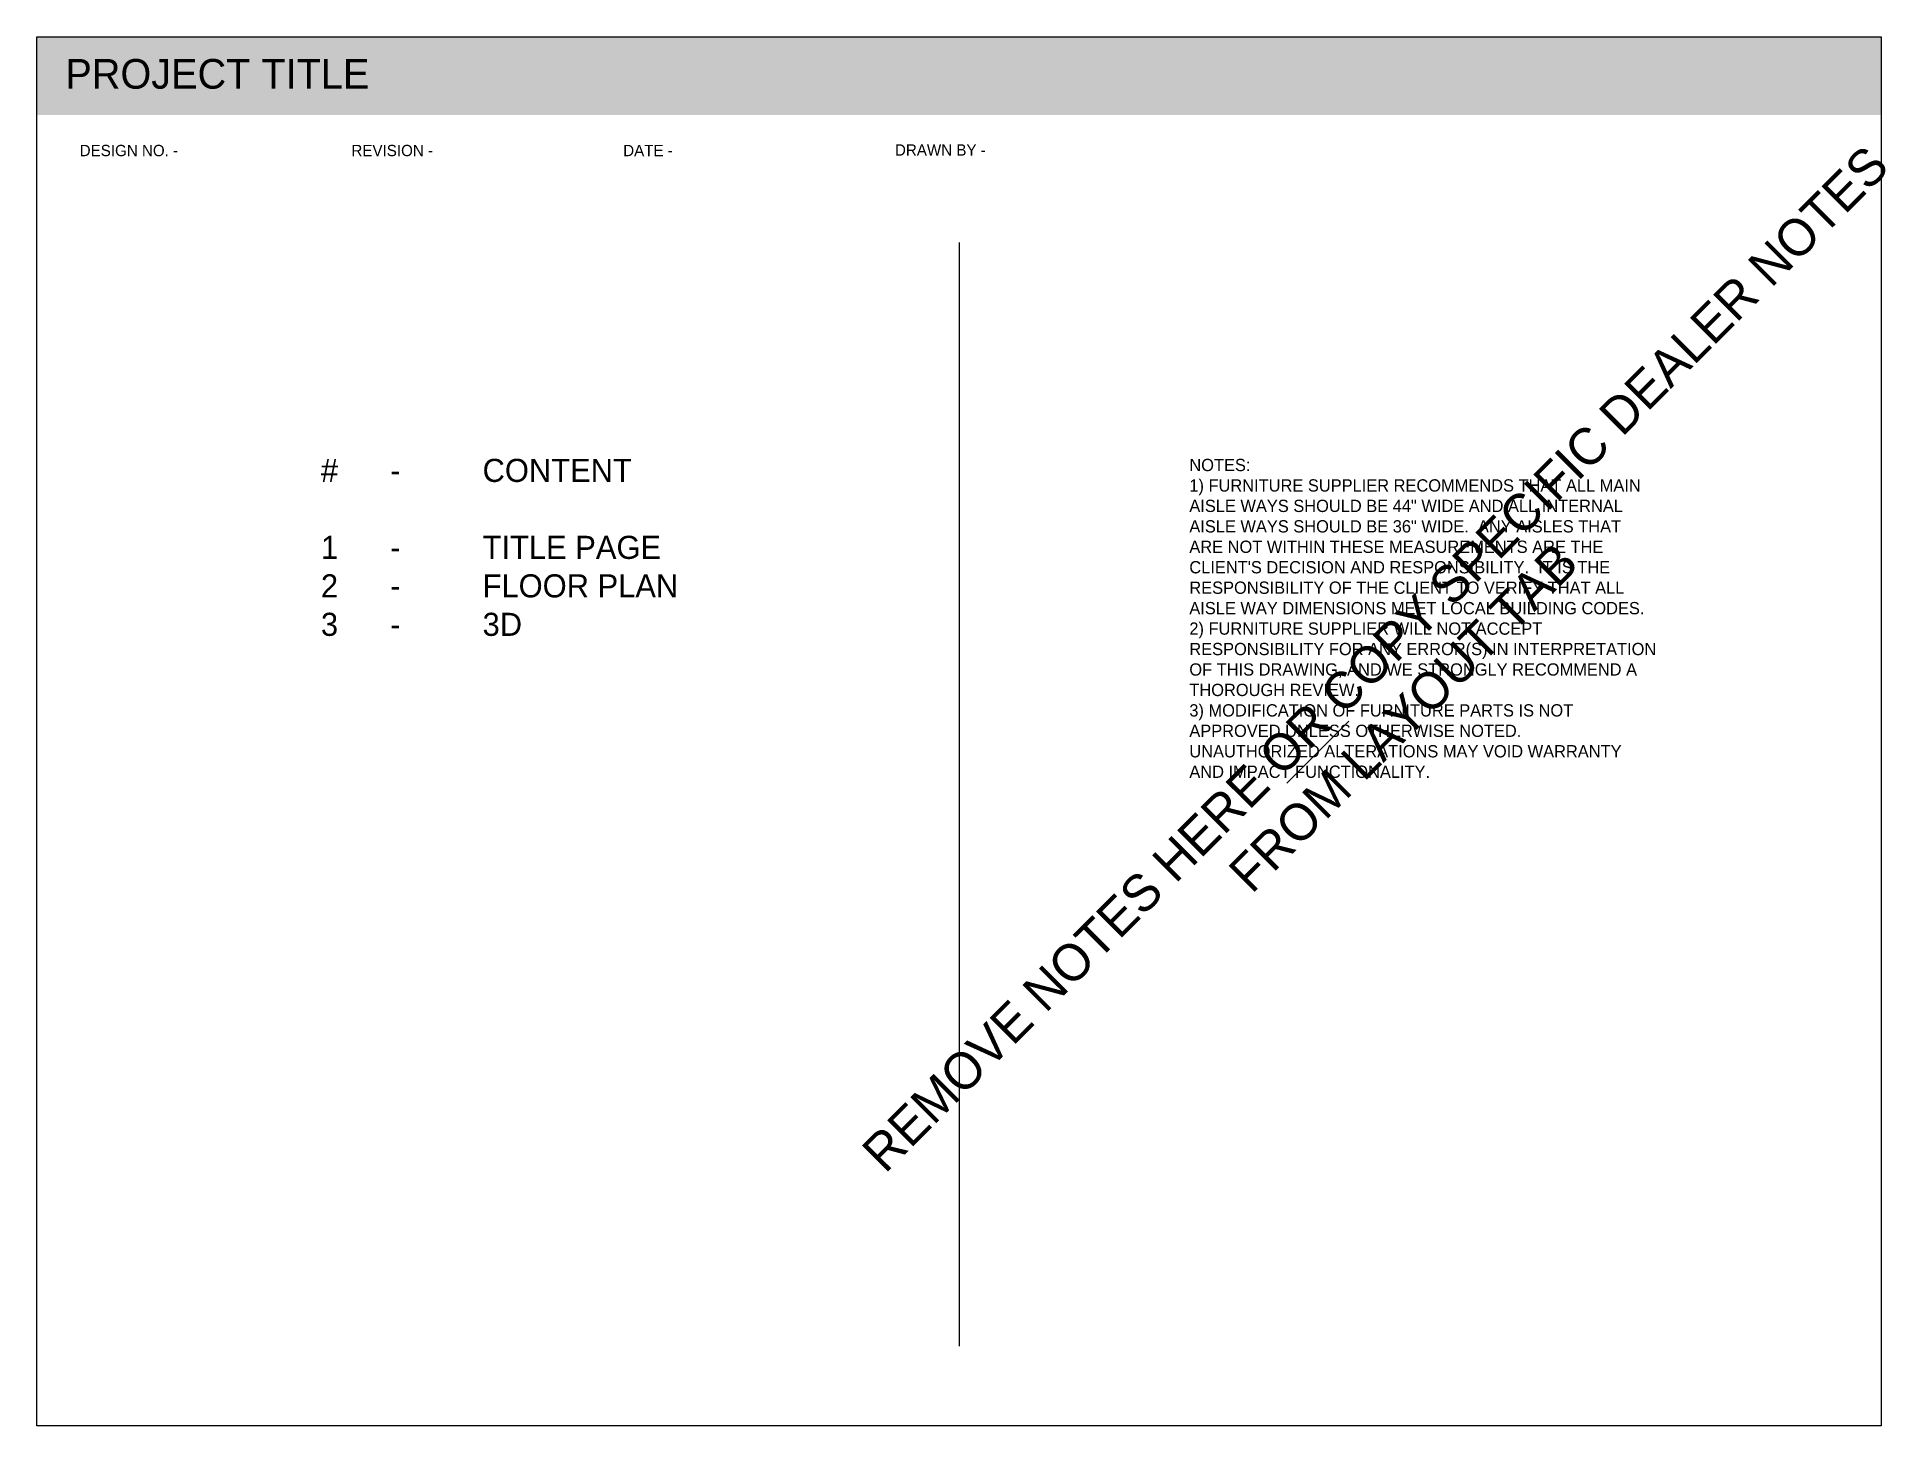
# Paper-space layout 'NO LOGO TITLE PAGE' of a CAD drawing. Header units: inches. Extents: x 0.1 to 10.3, y -0.1 to 7.6.
import ezdxf

# ---------------------------------------------------------------- set-up
doc = ezdxf.new("R2010")
doc.units = ezdxf.units.IN
doc.header["$LTSCALE"] = 9
doc.header["$MEASUREMENT"] = 0
doc.layers.add('A-FURN', color=7, linetype='Continuous')
doc.styles.get("Standard").update_dxf_attribs({"font": 'GOTHIC.TTF', "height": 6})

psp = doc.layouts.new('NO LOGO TITLE PAGE')

# ---------------------------------------------------------------- hatches: boundary and pattern name
at = {"layer": 'A-FURN', "true_color": 0x8ea451}
h = psp.add_hatch(color=65, dxfattribs=at)
h.dxf.hatch_style = 1
h.paths.add_polyline_path([(0.066, 7.579), (10.245, 7.579), (10.245, 7.148), (0.066, 7.148)])

# ---------------------------------------------------------------- linework, layer by layer
at = {"layer": 'A-FURN'}
psp.add_line((5.156, 6.444), (5.156, 0.349), dxfattribs=at)
at = {"layer": 'A-FURN', "color": 253, "true_color": 0xb0b0b0}
psp.add_lwpolyline([(0.066, 7.579), (10.245, 7.579), (10.245, -0.092), (0.066, -0.092)], close=True, dxfattribs=at)

# ---------------------------------------------------------------- texts
at = {"layer": 'A-FURN', "attachment_point": 1}
for s, width, gutter_width, insert, char_height in [('{\\C255;\\c16777215;PROJECT TITLE}', 5.72521, 0.818, (0.223, 7.457), 0.16364), ('\\pi-0.38246,l0.50994,t0.50994,1.01989;{\\C256;\\c0;#^I-^ICONTENT\\P\\pt0.50994;\\P\\pt0.50994,1.01989;1^I-^ITITLE PAGE\\P2^I-^IFLOOR PLAN\\P3^I-^I3D}', 4.46026, 0.637, (1.506, 5.249), 0.12749)]:
    psp.add_mtext_dynamic_manual_height_columns(s, width=width, gutter_width=gutter_width, heights=[0], dxfattribs=dict(at, insert=insert, char_height=char_height))
for s, insert, char_height, width in [('DESIGN NO. - ', (0.302, 6.983), 0.0625, 254.5), ('REVISION - ', (1.802, 6.983), 0.0625, 254.5), ('DATE - ', (3.302, 6.983), 0.0625, 254.5), ('DRAWN BY - ', (4.802, 6.986), 0.0625, 254.5), ('{\\H0.91667x;NOTES:\\P1) FURNITURE SUPPLIER RECOMMENDS THAT ALL MAIN AISLE WAYS SHOULD BE 44" WIDE AND ALL INTERNAL AISLE WAYS SHOULD BE 36" WIDE.  ANY AISLES THAT ARE NOT WITHIN THESE MEASUREMENTS ARE THE CLIENT\'S DECISION AND RESPONSIBILITY.  IT IS THE RESPONSIBILITY OF THE CLIENT TO VERIFY THAT ALL AISLE WAY DIMENSIONS MEET LOCAL BUILDING CODES.\\P2) FURNITURE SUPPLIER WILL NOT ACCEPT RESPONSIBILITY FOR ANY ERROR(S) IN INTERPRETATION OF THIS DRAWING, AND WE STRONGLY RECOMMEND A THOROUGH REVIEW.\\P3) MODIFICATION OF FURNITURE PARTS IS NOT APPROVED UNLESS OTHERWISE NOTED.  UNAUTHORIZED ALTERATIONS MAY VOID WARRANTY AND IMPACT FUNCTIONALITY.}', (6.427, 5.249), 0.073905, 2.58434)]:
    psp.add_mtext(s, dxfattribs=dict(at, insert=insert, char_height=char_height, width=width))
at = {"layer": 'A-FURN', "insert": (4.525, 1.362), "char_height": 0.22171, "width": 7.75302, "attachment_point": 1, "rotation": 45}
psp.add_mtext('\\pi0.1121;{\\H0.91667x;REMOVE NOTES HERE \\LOR\\l COPY SPECIFIC DEALER NOTES \\P\\pi2.63511;FROM LAYOUT TAB\\H1.13558x; }', dxfattribs=at)

doc.saveas('drawing.dxf')
